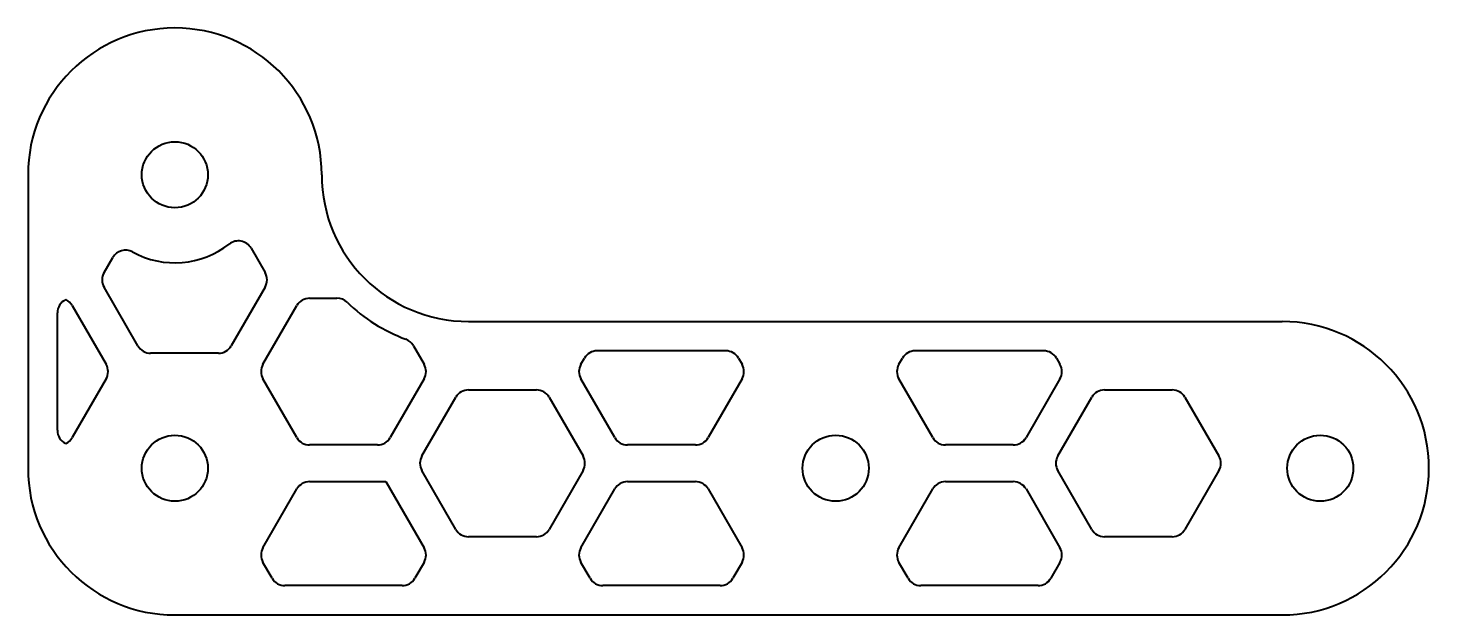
# Model space of a CAD drawing. Header units: inches. Extents: x -26.9 to 68.5, y 11.5 to 51.5.
import ezdxf

# ---------------------------------------------------------------- set-up
doc = ezdxf.new("R2010")
doc.units = ezdxf.units.IN
doc.header["$MEASUREMENT"] = 0
doc.layers.add('Visible', color=7, linetype='Continuous', lineweight=40)

msp = doc.modelspace()

# ---------------------------------------------------------------- linework, layer by layer
at = {"layer": 'Visible'}
for p, q in [((-26.898, 41.539), (-26.898, 21.539)), ((-11.71, 36.532), (-10.753, 34.875)), ((-21.723, 34.875), (-21.13, 35.901)), ((-19.413, 29.875), (-21.723, 33.875)), ((-10.753, 33.875), (-13.063, 29.875)), ((-23.888, 32.625), (-21.578, 28.625)), ((-10.897, 28.625), (-8.588, 32.625)), ((-7.722, 33.125), (-5.863, 33.125)), ((-24.898, 24.125), (-24.898, 32.125)), ((3.102, 31.539), (58.504, 31.539)), ((-0.658, 29.89), (0.072, 28.625)), ((-13.929, 29.375), (-18.547, 29.375)), ((10.753, 28.625), (10.992, 29.039)), ((20.618, 29.539), (11.858, 29.539)), ((21.484, 29.039), (21.723, 28.625)), ((32.404, 28.625), (32.643, 29.039)), ((42.268, 29.539), (33.509, 29.539)), ((43.134, 29.039), (43.373, 28.625)), ((-21.578, 27.625), (-23.888, 23.625)), ((-8.588, 23.625), (-10.897, 27.625)), ((0.072, 27.625), (-2.237, 23.625)), ((3.103, 26.875), (7.722, 26.875)), ((13.063, 23.625), (10.753, 27.625)), ((21.723, 27.625), (19.413, 23.625)), ((34.713, 23.625), (32.404, 27.625)), ((43.373, 27.625), (41.064, 23.625)), ((46.405, 26.875), (51.023, 26.875)), ((-0.072, 22.375), (2.237, 26.375)), ((8.588, 26.375), (10.897, 22.375)), ((43.229, 22.375), (45.539, 26.375)), ((51.889, 26.375), (54.199, 22.375)), ((-3.103, 23.125), (-7.722, 23.125)), ((18.547, 23.125), (13.929, 23.125)), ((40.198, 23.125), (35.579, 23.125)), ((2.237, 17.375), (-0.072, 21.375)), ((10.897, 21.375), (8.588, 17.375)), ((45.539, 17.375), (43.229, 21.375)), ((54.199, 21.375), (51.889, 17.375)), ((-10.897, 16.125), (-8.588, 20.125)), ((-7.722, 20.625), (-2.526, 20.625)), ((-2.526, 20.625), (0.072, 16.125)), ((10.753, 16.125), (13.063, 20.125)), ((13.929, 20.625), (18.547, 20.625)), ((19.413, 20.125), (21.723, 16.125)), ((32.404, 16.125), (34.713, 20.125)), ((35.579, 20.625), (40.198, 20.625)), ((41.064, 20.125), (43.373, 16.125)), ((7.722, 16.875), (3.103, 16.875)), ((51.023, 16.875), (46.405, 16.875)), ((-10.27, 14.039), (-10.897, 15.125)), ((0.072, 15.125), (-0.555, 14.039)), ((11.38, 14.039), (10.753, 15.125)), ((21.723, 15.125), (21.096, 14.039)), ((33.031, 14.039), (32.404, 15.125)), ((43.373, 15.125), (42.746, 14.039)), ((-1.421, 13.539), (-9.404, 13.539)), ((20.23, 13.539), (12.246, 13.539)), ((41.88, 13.539), (33.897, 13.539)), ((-16.898, 11.539), (58.504, 11.539))]:
    msp.add_line(p, q, dxfattribs=at)
for centre in [(-16.898, 41.539), (-16.898, 21.539), (28.102, 21.539), (61.102, 21.539)]:
    msp.add_circle(centre, 2.25, dxfattribs=at)
for centre, radius, start, end in [((-16.898, 41.539), 10, 0, 180), ((3.102, 41.539), 10, 180, 270), ((-20.264, 35.401), 1, 61.25564, 150.00001), ((-16.898, 41.539), 6, 241.25564, 308.12625), ((-12.576, 36.032), 1, 29.99999, 128.12625), ((-20.857, 34.375), 1, 150.00001, 209.99999), ((-11.619, 34.375), 1, 330.00001, 29.99999), ((-23.898, 32.125), 1, 115.34325, 180), ((-24.754, 32.125), 1, 29.99999, 64.65675), ((-7.722, 32.125), 1, 90, 150.00001), ((-5.863, 32.125), 1, 46.3979, 90), ((3.102, 41.539), 12, 226.3979, 249.15295), ((58.504, 21.539), 10, 270, 90), ((-18.547, 30.375), 1, 209.99999, 270), ((-13.929, 30.375), 1, 270, 330.00001), ((-1.524, 29.39), 1, 29.99999, 69.15295), ((-22.444, 28.125), 1, 330.00001, 29.99999), ((-10.031, 28.125), 1, 150.00001, 209.99999), ((-0.794, 28.125), 1, 330.00001, 29.99999), ((11.619, 28.125), 1, 150.00001, 209.99999), ((11.858, 28.539), 1, 90, 150.00001), ((20.618, 28.539), 1, 29.99999, 90), ((20.857, 28.125), 1, 330.00001, 29.99999), ((33.27, 28.125), 1, 150.00001, 209.99999), ((33.509, 28.539), 1, 90, 150.00001), ((42.268, 28.539), 1, 29.99999, 90), ((42.507, 28.125), 1, 330.00001, 29.99999), ((3.103, 25.875), 1, 90, 150.00001), ((7.722, 25.875), 1, 30.00007, 90), ((46.405, 25.875), 1, 90, 150.00001), ((51.023, 25.875), 1, 30.00007, 90), ((-23.898, 24.125), 1, 180, 244.65675), ((-24.754, 24.125), 1, 295.34325, 330.00001), ((-7.722, 24.125), 1, 209.99999, 270), ((-3.103, 24.125), 1, 270, 330.00001), ((13.929, 24.125), 1, 209.99999, 270), ((18.547, 24.125), 1, 270, 330.00001), ((35.579, 24.125), 1, 209.99999, 270), ((40.198, 24.125), 1, 270, 330.00001), ((0.794, 21.875), 1, 150.00001, 209.99999), ((10.031, 21.875), 1, 329.99993, 30.00007), ((44.095, 21.875), 1, 150.00001, 209.99999), ((53.333, 21.875), 1, 329.99993, 30.00007), ((-16.898, 21.539), 10, 180, 270), ((-7.722, 19.625), 1, 90, 150.00001), ((13.929, 19.625), 1, 90, 150.00001), ((18.547, 19.625), 1, 29.99999, 90), ((35.579, 19.625), 1, 90, 150.00001), ((40.198, 19.625), 1, 29.99999, 90), ((3.103, 17.875), 1, 209.99999, 270), ((7.722, 17.875), 1, 270, 329.99993), ((46.405, 17.875), 1, 209.99999, 270), ((51.023, 17.875), 1, 270, 329.99993), ((-10.031, 15.625), 1, 150.00001, 209.99999), ((-0.794, 15.625), 1, 330.00001, 29.99999), ((11.619, 15.625), 1, 150.00001, 209.99999), ((20.857, 15.625), 1, 330.00001, 29.99999), ((33.27, 15.625), 1, 150.00001, 209.99999), ((42.507, 15.625), 1, 330.00001, 29.99999), ((-9.404, 14.539), 1, 209.99999, 270), ((-1.421, 14.539), 1, 270, 330.00001), ((12.246, 14.539), 1, 209.99999, 270), ((20.23, 14.539), 1, 270, 330.00001), ((33.897, 14.539), 1, 209.99999, 270), ((41.88, 14.539), 1, 270, 330.00001)]:
    msp.add_arc(centre, radius, start, end, dxfattribs=at)

doc.saveas('drawing.dxf')
